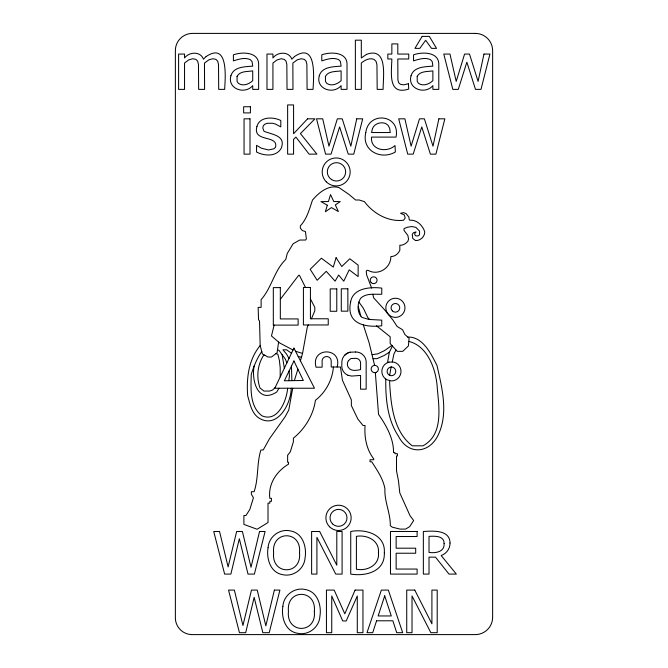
<?xml version="1.0" encoding="UTF-8"?>
<svg xmlns="http://www.w3.org/2000/svg" width="668" height="668" viewBox="0 0 668 668"><rect width="100%" height="100%" fill="white"/><g stroke="black" fill="none" stroke-linecap="round" stroke-linejoin="round"><path stroke-width="1" d="M385.778 379.015C385.503 398.621 387.348 419.504 398.495 436.262C408.123 455.384 429.616 453.772 438.392 434.576C448.554 412.916 441.999 387.549 436.947 365.379C431.077 353.89 422.877 336.522 407.772 337.064M291.874 380.66L291.465 366.089M333.39 366.999C332.405 380.059 325.7 392.258 315.413 400.316C313.451 414.811 304.95 428.931 293.394 438.141L293.394 441.79L290.304 451.827L287.632 455.242L287.632 462.314L288.543 462.314L288.543 464.135C276.61 471.224 267.96 484.024 269.83 498.361L271.425 498.361L271.425 501.326L269.83 501.326L269.83 503.146L268.01 503.146L268.01 522.543L257.13 529.256L243.895 524.405L243.895 515.504L245.949 515.504L249.782 509.559L253.439 497.777L251.368 494.228L251.368 491.715L254.107 491.715C258.691 478.271 256.662 463.266 260.904 449.981L263.225 449.981L269.496 438.734L285.219 416.615L288.793 409.985L292.693 388.233M278.606 342.066L277.103 352.746L271.475 357.029L268.002 357.029L262.407 353.931L260.169 345.556L259.526 321.149L258.541 319.613L258.149 307.38L261.121 307.38L261.121 299.623C271.734 287.758 274.206 270.49 285.762 259.468L287.248 253.489L293.16 243.728L299.723 240.037L305.652 240.037L306.378 238.868L305.435 231.537L302.379 230.602L300.341 228.164L300.341 225.884C307.096 218.611 309.376 209.142 312.507 200.033C318.978 192.551 328.397 184.485 339.01 187.591L348.946 194.43L355.593 199.999L359.242 199.999L364.469 201.653C373.295 213.593 388.4 222.11 403.622 220.223L405.175 217.96L404.332 214.954L400.533 213.259L403.439 212.649L406.027 213.526L408.883 217.075L409.242 219.789L410.035 220.24C416.907 219.58 422.886 225.726 424.764 231.93C424.806 236.664 420.172 241.006 415.479 240.53L412.774 238.434L412.248 234.334L413.475 232.689L416.08 231.971L414.795 233.266L414.795 234.769L415.905 235.904L418.118 235.904L419.571 234.802L419.571 231.153L415.939 227.387L411.922 226.544L407.63 227.162L404.031 228.606L404.031 230.435L407.889 235.528L408.54 239.119L407.897 241.307C405.868 243.536 403.004 245.59 399.84 245.239L399.84 250.258C398.337 253.782 394.871 256.721 390.872 256.537C390.939 268.102 378.288 276.051 368.068 270.373L366.815 270.373L366.248 271.367L366.665 274.991L371.65 288.117M287.641 388.233C286.63 400.516 277.997 422.477 262.123 415.888C249.314 406.428 250.917 388.342 251.26 374.289C253.84 366.356 256.863 358.399 261.781 351.593M288.768 380.71L289.444 376.142L289.11 370.957M387.515 362.699L389.344 352.27L392.408 346.041M300.425 360.803L302.546 353.422L307.33 326.928L308.332 324.957M291.206 388.233C291.098 403.839 277.429 429.424 258.967 418.076C251.577 413.283 249.991 403.722 247.686 395.848C246.325 378.347 248.554 359.501 260.169 345.556M391.097 367.074L389.653 375.291M392.275 361.889L393.92 354.023L395.999 349.957M274.114 325.107L271.475 335.971L279.633 342.934L293.035 350.04M294.379 380.618L297.878 369.154M311.43 318.778L314.812 310.787L314.812 307.363L310.428 298.938M278.974 388.233L276.744 391.991C257.898 404.282 251.435 380.81 254.074 366.089M280.326 299.289L298.688 275.308L299.431 275.308L305.493 287.465M347.97 375.266A9.953 9.953 0 0 1 341.782 366.59L341.882 361.471A10.321 10.321 0 0 1 344.463 355.518L345.406 354.574A10.696 10.696 0 0 1 350.132 352.203L355.543 352.003M275.091 387.649L272.678 389.945L269.688 391.064L263.977 391.064L259.994 388.016C256.295 377.311 257.339 365.404 263.334 355.743L264.687 355.201M391.832 345.423L384.551 350.583L377.771 353.856L372.126 354.675M389.344 352.27L384.1 355.51L377.011 358.666L373.128 358.666M408.824 341.406C428.188 346.166 436.329 370.373 437.298 388.325C438.985 407.647 443.56 434.634 423.011 445.815L412.281 445.815C393.485 431.57 390.914 404.791 389.653 382.989L389.653 380.718M302.546 353.422L295.532 351.268M301.502 357.296L298.187 356.436M275.942 353.631L277.896 354.257L279.433 360.695L280.193 367.734L280.193 376.944M277.504 349.882L278.982 350.366L285.42 359.217L286.873 362.949M347.961 375.291L351.644 376.076L360.57 375.416L360.57 389.168L366.164 389.168L366.164 362.691A10.045 10.045 0 0 0 364.152 356.144L362.173 354.149A10.513 10.513 0 0 0 355.543 352.003M291.507 353.247L286.597 349.79L282.94 349.79L286.597 354.174L289.01 358.482M369.88 319.563L367.851 317.642L363.442 308.374L358.883 302.028M376.485 325.8L390.179 336.772L390.179 343.619L397.276 351.351L402.754 351.351L408.373 345.999L409.133 338.275L404.875 334.476L402.553 329.775L397.101 326.435L392.993 320.122L384.626 309.86L373.562 297.719L372.878 294.296M363.325 324.882L369.145 342.868L374.606 365.396M358.34 306.796L360.812 316.048M284.351 368.243L282.138 354.708M375.349 372.61L378.539 414.369C386.296 425.516 393.736 438.617 393.544 452.562L394.913 452.562L394.913 453.697L397.427 453.697L397.427 455.977L396.508 455.977L396.508 470.815L398.487 480.893L399.798 492.917L409.993 515.596L413.659 520.547L409.668 526.668L405.543 529.098L400.065 529.098L392.308 527.186L390.296 525.691C390.563 513.124 384.267 501.459 384.927 488.859C383.173 478.722 377.169 470.272 371.734 461.788L370.055 461.788L370.055 459.734L373.713 459.734L373.713 458.816C366.423 449.489 364.194 437.064 365.087 425.499L363.033 425.499L357.873 419.112L351.343 405.534L351.343 399.831L342.467 380.317L340.463 366.999L331.203 366.999L331.203 360.728A4.551 4.551 0 0 0 325.541 356.662L324.489 357.079A4.551 4.551 0 0 0 322.118 360.728L322.118 367.191L316.056 367.191C310.395 346.817 342.55 346.876 337.148 366.999M344.454 355.51A10.663 10.663 0 0 1 350.132 352.203M299.514 552.803C301.878 575.449 271.275 575.432 273.621 552.803C271.216 530.066 301.919 530.108 299.514 552.803M314.336 611.404C316.699 634.049 286.096 634.032 288.442 611.404C286.038 588.667 316.741 588.708 314.336 611.404M268.06 547.752C266.24 558.423 270.289 572.551 282.447 574.614C293.369 577.286 304.433 568.911 305.084 557.73C306.888 547.067 302.788 533.064 290.689 530.976C279.783 528.271 268.761 536.613 268.06 547.752M282.881 606.352C281.061 617.023 285.111 631.151 297.268 633.214C308.19 635.886 319.254 627.511 319.905 616.33C321.717 605.676 317.609 591.664 305.51 589.577C294.605 586.871 283.591 595.213 282.881 606.352M365.797 132.59C361.355 150.659 381.01 160.454 395.364 151.987L395.022 145.507C387.148 153.055 370.072 150.292 371.558 137.099L396.032 137.099C400.683 114.328 368.377 110.754 365.797 132.59M378.43 552.745C379.858 565.044 367.049 571.407 356.403 569.228L356.403 536.354C366.941 534.467 379.716 540.529 378.43 552.745M256.929 126.469C252.262 142.835 278.598 134.335 275.533 147.244L273.938 148.797L268.503 149.966L261.388 148.196L256.545 145.348L256.545 152.02C264.169 156.053 276.477 157.013 281.195 148.271C286.38 135.42 271.926 134.619 263.977 131.262L262.774 127.955L263.284 125.776L264.804 124.223L267.058 123.304L272.602 123.254L275.408 124.039L280.802 126.887L280.802 120.524C273.187 116.599 259.601 116.491 256.929 126.469M384.325 552.828C385.135 571.624 365.855 576.542 350.733 574.088L350.733 531.486C365.363 528.613 385.737 534.433 384.325 552.828M230.911 75.743C227.078 88.919 244.922 95.048 252.721 85.621L252.721 89.378L258.633 89.378L258.633 65.222C259.443 51.837 242.492 51.603 233.399 54.818L233.399 60.855C238.752 59.21 244.864 57.139 250.316 59.652L252.086 61.631L252.721 66.14C245.114 66.767 233.558 66.608 230.911 75.743M319.296 75.743C315.463 88.919 333.307 95.048 341.106 85.621L341.106 89.378L347.018 89.378L347.018 65.222C347.828 51.837 330.877 51.603 321.784 54.818L321.784 60.855C327.136 59.21 333.24 57.139 338.701 59.652L340.471 61.631L341.106 66.14C333.499 66.767 321.943 66.608 319.296 75.743M411.054 75.743C407.229 88.919 425.073 95.048 432.872 85.621L432.872 89.378L438.784 89.378L438.784 65.222C439.594 51.837 422.644 51.603 413.55 54.818L413.55 60.855C418.903 59.21 425.007 57.139 430.468 59.652L432.238 61.631L432.872 66.14C425.265 66.767 413.701 66.608 411.054 75.743M350.633 302.011C345.94 323.613 364.628 327.754 381.737 325.8L381.737 320.139L368.744 319.421L361.906 317.35C356.937 312.449 357.113 304.007 360.62 298.312C366.206 292.818 374.681 294.571 381.77 294.237L381.77 288.117C370.682 286.706 352.762 287.916 350.633 302.011M450.023 543.042C450.149 548.662 446.424 553.688 441.181 555.551L456.344 574.088L448.996 574.088L435.486 557.154L429.023 557.154L429.023 574.088L423.353 574.088L423.353 531.486C432.538 530.968 449.948 529.44 450.023 543.042M444.103 543.476C444.779 552.044 435.427 553.38 429.023 552.428L429.023 536.354C434.501 536.087 444.287 535.519 444.103 543.476M237.048 76.361L237.082 81.421L238.367 83.341C242.952 86.598 249.022 84.16 252.721 80.686L252.721 70.883C247.444 71.768 240.012 70.833 237.048 76.361M325.425 76.361L325.466 81.421L326.744 83.341C331.336 86.598 337.398 84.16 341.106 80.686L341.106 70.883C335.82 71.768 328.389 70.833 325.425 76.361M417.191 76.361L417.233 81.421L418.51 83.341C423.103 86.598 429.165 84.16 432.872 80.686L432.872 70.883C427.587 71.768 420.155 70.833 417.191 76.361M356.72 118.821L350.842 146.175L342.241 118.821L337.34 118.821L328.957 146.175L322.727 118.821L316.532 118.821L325.575 154.141L331.044 154.141L339.62 126.912L348.253 154.141L353.756 154.141L362.699 118.821L356.72 118.821M438.876 118.821L432.998 146.175L424.397 118.821L419.496 118.821L411.112 146.175L404.883 118.821L398.687 118.821L407.731 154.141L413.2 154.141L421.767 126.912L430.401 154.141L435.903 154.141L444.855 118.821L438.876 118.821M483.966 54.058L478.088 81.412L469.487 54.058L464.586 54.058L456.202 81.412L449.973 54.058L443.777 54.058L452.82 89.378L458.29 89.378L466.865 62.157L475.491 89.378L480.993 89.378L489.945 54.058L483.966 54.058M372.443 128.607L371.558 132.54L390.246 132.54L389.678 128.398L388.217 125.459L385.545 123.438C380.585 121.718 374.539 123.522 372.443 128.607M259.543 531.486L251.018 567.249L242.4 531.486L236.647 531.486L228.122 566.907L219.538 531.486L213.727 531.486L224.632 574.088L230.869 574.088L239.336 538.725L248.012 574.088L254.391 574.088L265.096 531.486L259.543 531.486M274.364 590.086L265.839 625.858L257.222 590.086L251.469 590.086L242.943 625.507L234.359 590.086L228.548 590.086L239.453 632.696L245.69 632.696L254.157 597.326L262.833 632.696L269.212 632.696L279.917 590.086L274.364 590.086M336.096 257.689L333.282 267.083L321.383 258.224L310.194 269.304L317.15 280.284L326.26 271.325L335.111 281.161L338.651 275.032L343.761 281.17L349.197 269.855L358.14 276.569L358.14 265.163L349.823 258.75L341.774 266.515L336.096 257.689M327.328 205.226L325.366 211.739L331.445 207.589L338.384 211.564L335.328 204.942L340.262 201.577L333.775 201.577L330.535 194.572L328.431 201.577L320.957 201.577L327.328 205.226M376.568 620.789L372.711 632.696L366.982 632.696L381.353 590.086L388.333 590.086L402.695 632.696L396.717 632.696L392.851 620.789L376.568 620.789M384.701 595.864L378.146 615.954L391.281 615.954L384.701 595.864M355.084 590.086L344.813 613.808L334.167 590.086L326.443 590.086L326.443 632.696L331.737 632.696L331.737 595.981L342.751 620.964L346.183 620.964L357.288 595.981L357.288 632.696L362.949 632.696L362.949 590.086L355.084 590.086M293.937 348.145L274.807 388.233L314.494 388.233L293.937 348.145M293.937 360.971L284.368 380.785L303.33 380.476L293.937 360.971M348.437 360.678L347.702 362.156A6.171 6.171 0 0 0 348.053 366.949C350.441 371.608 356.386 370.515 360.57 369.579L360.57 362.482A4.968 4.968 0 0 0 356.086 358.34L350.917 358.524L348.437 360.678M422.151 36.381L414.937 48.363L419.838 48.363L425.658 40.272L431.511 48.363L436.538 48.363L429.324 36.381L422.151 36.381M307.556 118.821L293.578 133.742L293.578 104.934L287.632 104.934L287.632 154.141L293.578 154.141L293.578 139.37L295.916 137.099L309.1 154.141L316.916 154.141L300.441 133.583L314.954 118.821L307.556 118.821M206.111 56.538L203.456 59.185C200.575 51.069 189.119 51.728 184.543 57.982L184.543 54.058L178.598 54.058L178.598 89.378L184.543 89.378L184.543 63.009L188.66 59.945L192.701 58.742L195.866 59.343L197.67 61.205L198.463 64.445L198.647 89.378L204.592 89.378L204.466 63.101L208.817 59.861L212.75 58.742L215.914 59.343L217.718 61.205L218.511 64.445L218.695 89.378L224.64 89.378C225.325 77.722 228.665 41.408 206.111 56.538M294.496 56.538L291.841 59.185C288.96 51.069 277.504 51.728 272.928 57.982L272.928 54.058L266.983 54.058L266.983 89.378L272.928 89.378L272.928 63.009L277.036 59.945L281.086 58.742L284.251 59.343L286.054 61.205L286.839 64.445L287.031 89.378L292.976 89.378L292.851 63.101L297.193 59.861L301.134 58.742L304.299 59.343L306.103 61.205L306.888 64.445L307.08 89.378L313.025 89.378C313.701 77.722 317.041 41.408 294.496 56.538M366.557 54.342L361.313 57.982L361.313 40.18L355.368 40.18L355.368 89.378L361.313 89.378L361.313 63.009C364.845 60.128 369.371 57.548 374.022 59.385L376.042 61.364L376.944 64.729L377.186 89.378L383.131 89.378C382.881 78.373 388.592 46.317 366.557 54.342M388.935 362.106L386.63 363.066A9.586 9.586 0 0 0 384.643 378.146L386.63 379.666L391.415 380.952A9.586 9.586 0 0 0 393.903 362.106L388.935 362.106M408.39 83.717L403.622 84.861L400.366 84.302L398.621 82.648L397.894 79.926L397.802 58.993L408.741 58.993L408.741 54.058L397.802 54.058L397.802 43.913L391.857 43.913L391.857 54.058L387.841 54.058L387.841 58.993L391.857 58.993C391.59 72.161 387.473 95.916 408.741 89.061L408.39 83.717M376.092 372.435L375.166 372.652A3.649 3.649 0 0 1 371.174 369.387A3.649 3.649 0 0 1 374.439 365.388L375.391 365.421A3.649 3.649 0 0 1 376.092 372.435M391.415 367.033L390.296 367.175A4.334 4.334 0 0 0 389.252 375.124L390.296 375.55A4.334 4.334 0 0 0 395.715 371.934A4.334 4.334 0 0 0 391.415 367.033M475.031 33.4L192.968 33.4A17.184 17.184 0 0 0 175.367 51.01L175.367 616.99A16.859 16.859 0 0 0 192.968 634.6L475.031 634.6A17.351 17.351 0 0 0 492.633 616.99L492.633 51.01A17.293 17.293 0 0 0 475.031 33.4M250.416 106.738L243.645 106.738L243.645 112.909L250.416 112.909L250.416 106.738M249.999 118.821L244.054 118.821L244.054 154.141L249.999 154.141L249.999 118.821M310.428 287.465L303.414 287.465L303.414 324.957L328.238 324.957L328.238 318.778L310.428 318.778L310.428 287.465M280.326 287.616L273.321 287.616L273.321 325.107L298.137 325.107L298.137 318.928L280.326 318.928L280.326 287.616M347.861 288.793L341.29 288.793L341.29 311.163L347.861 311.163L347.861 288.793M336.781 288.902L330.209 288.902L330.209 311.28L336.781 311.28L336.781 288.902M319.655 531.486L311.622 531.486L311.622 574.088L316.908 574.088L316.908 537.348L335.737 574.088L342.091 574.088L342.091 531.486L336.797 531.486L336.797 565.22L319.655 531.486M417.116 531.486L390.479 531.486L390.479 574.088L417.116 574.088L417.116 569.053L396.141 569.053L396.141 553.229L415.688 553.229L415.688 548.194L396.141 548.194L396.141 536.521L417.116 536.521L417.116 531.486M414.77 590.086L406.728 590.086L406.728 632.696L412.022 632.696L412.022 595.956L430.852 632.696L437.206 632.696L437.206 590.086L431.912 590.086L431.912 623.82L414.77 590.086M329.583 526.785A12.634 12.634 0 0 0 350.717 521.124A12.634 12.634 0 0 0 335.244 505.651A12.634 12.634 0 0 0 329.583 526.785M326.293 181.83A13.986 13.986 0 0 0 349.698 175.559A13.986 13.986 0 0 0 332.564 158.433A13.986 13.986 0 0 0 326.293 181.83M332.514 523.854A8.484 8.484 0 0 0 346.709 520.046A8.484 8.484 0 0 0 336.321 509.651A8.484 8.484 0 0 0 332.514 523.854M331.57 179.592A9.177 9.177 0 0 0 345.648 172.227A9.177 9.177 0 0 0 332.23 163.718A9.177 9.177 0 0 0 331.57 179.592M371.241 282.647A3.423 3.423 0 0 0 376.961 281.111A3.423 3.423 0 0 0 372.769 276.919A3.423 3.423 0 0 0 371.241 282.647M392.333 310.879A4.334 4.334 0 0 0 399.589 308.933A4.334 4.334 0 0 0 394.279 303.623A4.334 4.334 0 0 0 392.333 310.879M388.626 314.595A9.586 9.586 0 0 0 404.658 310.294A9.586 9.586 0 0 0 392.918 298.554A9.586 9.586 0 0 0 388.626 314.595"/></g></svg>
